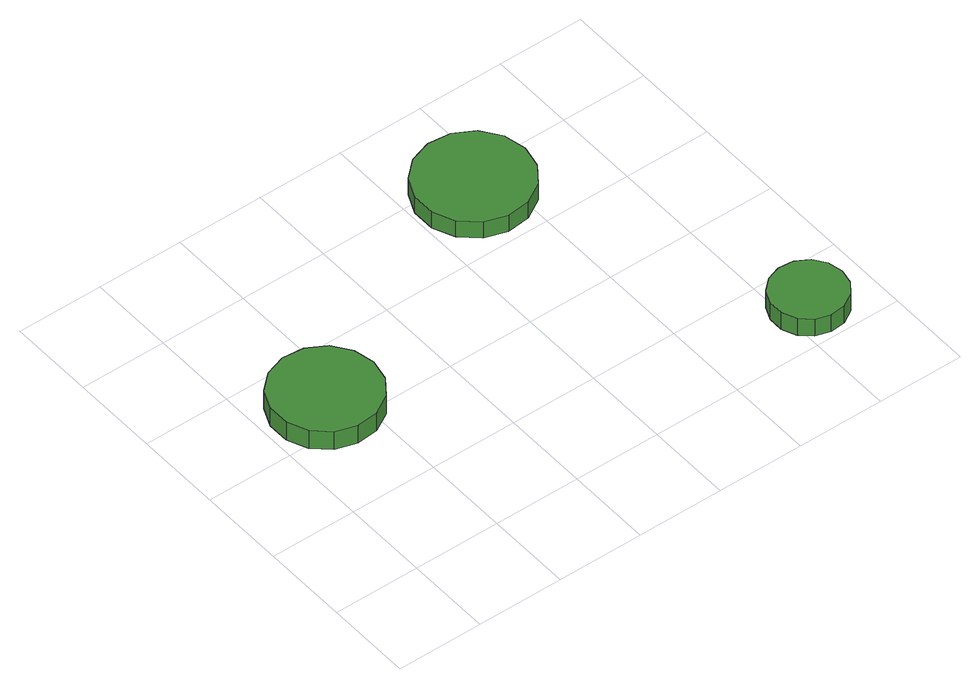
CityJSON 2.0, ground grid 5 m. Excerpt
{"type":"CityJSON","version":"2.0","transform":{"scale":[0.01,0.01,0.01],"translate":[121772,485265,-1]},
"CityObjects":{
"tree1":{"type":"SolitaryVegetationObject","attributes":{"function":"something"},"geometry":[{"type":"MultiSurface","lod":"1","boundaries":[[[0,1,2,3,4,5,6,7,8,9,10,11,12,13,14]],[[15,16,17,18,19,20,21,22,23,24,25,26,27,28,29]],[[0,29,28,1]],[[1,28,27,2]],[[2,27,26,3]],[[3,26,25,4]],[[4,25,24,5]],[[5,24,23,6]],[[6,23,22,7]],[[7,22,21,8]],[[8,21,20,9]],[[9,20,19,10]],[[10,19,18,11]],[[11,18,17,12]],[[12,17,16,13]],[[13,16,15,14]],[[14,15,29,0]]]}]},
"tree2":{"type":"SolitaryVegetationObject","attributes":{"function":"something"},"geometry":[{"type":"MultiSurface","lod":"1","boundaries":[[[30,31,32,33,34,35,36,37,38,39,40,41,42,43,44]],[[45,46,47,48,49,50,51,52,53,54,55,56,57,58,59]],[[30,59,58,31]],[[31,58,57,32]],[[32,57,56,33]],[[33,56,55,34]],[[34,55,54,35]],[[35,54,53,36]],[[36,53,52,37]],[[37,52,51,38]],[[38,51,50,39]],[[39,50,49,40]],[[40,49,48,41]],[[41,48,47,42]],[[42,47,46,43]],[[43,46,45,44]],[[44,45,59,30]]]}]},
"tree3":{"type":"SolitaryVegetationObject","attributes":{"function":"something"},"geometry":[{"type":"MultiSurface","lod":"1","boundaries":[[[60,61,62,63,64,65,66,67,68,69,70,71,72,73,74]],[[75,76,77,78,79,80,81,82,83,84,85,86,87,88,89]],[[60,89,88,61]],[[61,88,87,62]],[[62,87,86,63]],[[63,86,85,64]],[[64,85,84,65]],[[65,84,83,66]],[[66,83,82,67]],[[67,82,81,68]],[[68,81,80,69]],[[69,80,79,70]],[[70,79,78,71]],[[71,78,77,72]],[[72,77,76,73]],[[73,76,75,74]],[[74,75,89,60]]]}]}
},
"vertices":[
[650,1160,142],[624,1282,142],[550,1384,142],[442,1447,142],[317,1460,142],[197,1421,142],[104,1337,142],[53,1222,142],[53,1097,142],[104,982,142],[197,898,142],[317,859,142],[442,873,142],[550,935,142],[624,1037,142],[624,1037,20],[550,935,20],[442,873,20],[317,859,20],[197,898,20],[104,982,20],[53,1097,20],[53,1222,20],[104,1337,20],[197,1421,20],[317,1460,20],[442,1447,20],[550,1384,20],[624,1282,20],[650,1160,20],
[2160,1873,137],[2132,2003,137],[2053,2112,137],[1938,2178,137],[1805,2192,137],[1678,2151,137],[1579,2062,137],[1524,1940,137],[1524,1806,137],[1579,1684,137],[1678,1595,137],[1805,1554,137],[1938,1568,137],[2053,1634,137],[2132,1742,137],[2132,1742,28],[2053,1634,28],[1938,1568,28],[1805,1554,28],[1678,1595,28],[1579,1684,28],[1524,1806,28],[1524,1940,28],[1579,2062,28],[1678,2151,28],[1805,2192,28],[1938,2178,28],[2053,2112,28],[2132,2003,28],[2160,1873,28],
[2841,232,145],[2823,317,145],[2772,388,145],[2696,432,145],[2609,441,145],[2526,414,145],[2461,355,145],[2426,276,145],[2426,188,145],[2461,108,145],[2526,50,145],[2609,23,145],[2696,32,145],[2772,76,145],[2823,146,145],[2823,146,30],[2772,76,30],[2696,32,30],[2609,23,30],[2526,50,30],[2461,108,30],[2426,188,30],[2426,276,30],[2461,355,30],[2526,414,30],[2609,441,30],[2696,432,30],[2772,388,30],[2823,317,30],[2841,232,30]
]}
